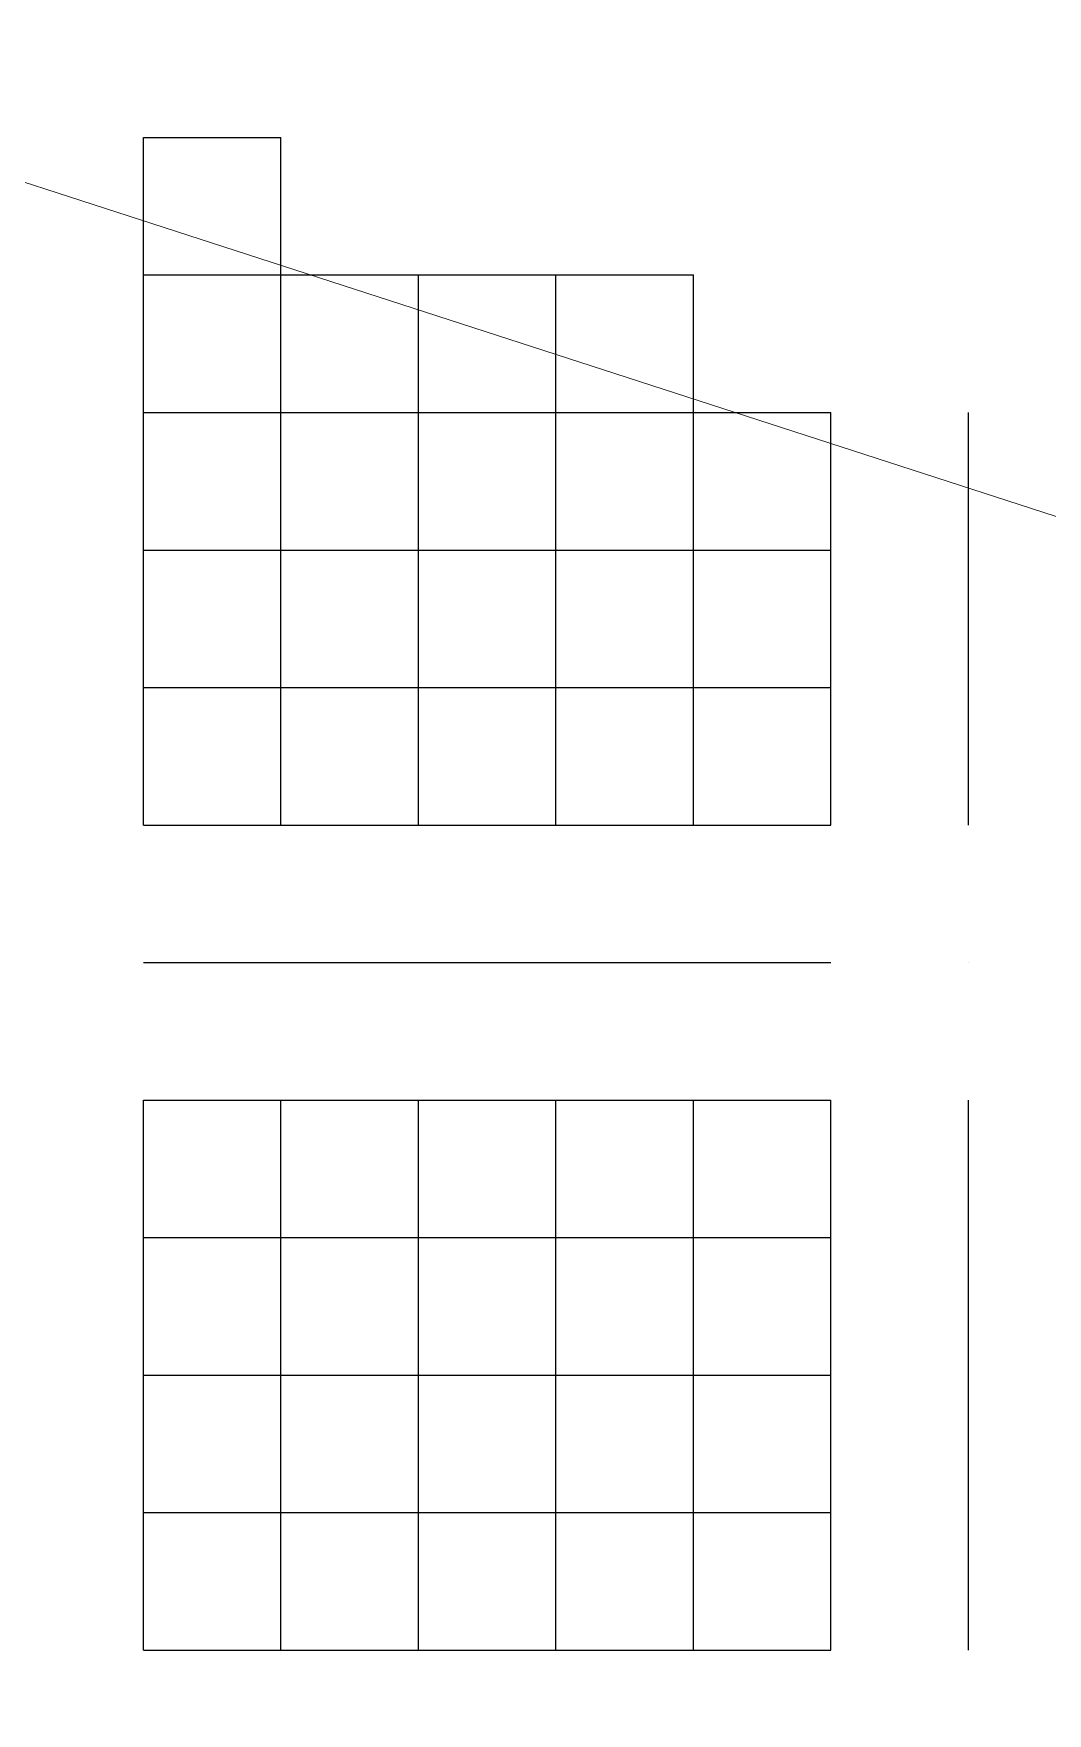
# Model space of a CAD drawing. Header units: millimetres. Extents: x 6 to 745025, y -1528 to 119936.
# Drawn here: x 184.427 to 184.739, y 109.807 to 110.324 of the extents above; entities that cross this region are included whole.
import ezdxf

# ---------------------------------------------------------------- set-up
doc = ezdxf.new("R2010")
doc.units = ezdxf.units.MM
doc.header["$MEASUREMENT"] = 0
doc.layers.get('0').update_dxf_attribs({"linetype": 'CONTINUOUS'})

msp = doc.modelspace()

# ---------------------------------------------------------------- linework, layer by layer
at = {"color": 0, "linetype": 'Continuous', "lineweight": 25, "true_color": 0x000005}
for p, q in [((184.46044, 110.29244), (184.46044, 110.29244)), ((184.46044, 110.29244), (184.46044, 110.29244)), ((184.46044, 110.29244), (184.50277, 110.29244)), ((184.46044, 110.25011), (184.50277, 110.25011)), ((184.46044, 110.25011), (184.50277, 110.25011)), ((184.71444, 110.20778), (184.71444, 110.20778)), ((184.71444, 110.20778), (184.71444, 110.20778)), ((184.71444, 110.20778), (184.71444, 110.20778)), ((184.71444, 110.16544), (184.71444, 110.16544)), ((184.71444, 110.16544), (184.71444, 110.16544)), ((184.71444, 110.16544), (184.71444, 110.16544)), ((184.71444, 110.16544), (184.71444, 110.16544)), ((184.71444, 110.16544), (184.71444, 110.16544)), ((184.71444, 110.16544), (184.71444, 110.16544)), ((184.71444, 110.16544), (184.71444, 110.16544)), ((184.71444, 110.12311), (184.71444, 110.12311)), ((184.71444, 110.12311), (184.71444, 110.12311)), ((184.71444, 110.12311), (184.71444, 110.12311)), ((184.71444, 110.12311), (184.71444, 110.12311)), ((184.71444, 110.12311), (184.71444, 110.12311)), ((184.71444, 110.12311), (184.71444, 110.12311)), ((184.71444, 110.12311), (184.71444, 110.12311)), ((184.71444, 110.08078), (184.71444, 110.08078)), ((184.71444, 110.08078), (184.71444, 110.08078)), ((184.71444, 110.08078), (184.71444, 110.08078)), ((184.71444, 110.08078), (184.71444, 110.08078)), ((184.71444, 110.08078), (184.71444, 110.08078)), ((184.71444, 110.08078), (184.71444, 110.08078)), ((184.71444, 110.08078), (184.71444, 110.08078)), ((184.71444, 110.08078), (184.71444, 110.08078)), ((184.46044, 110.03844), (184.46044, 110.03844)), ((184.46044, 110.03844), (184.46044, 110.03844)), ((184.46044, 110.03844), (184.46044, 110.03844)), ((184.46044, 110.03844), (184.46044, 110.03844)), ((184.46044, 110.03844), (184.46044, 110.03844)), ((184.46044, 110.03844), (184.46044, 110.03844)), ((184.46044, 110.03844), (184.46044, 110.03844)), ((184.46044, 110.03844), (184.46044, 110.03844)), ((184.50277, 110.03844), (184.50277, 110.03844)), ((184.50277, 110.03844), (184.50277, 110.03844)), ((184.50277, 110.03844), (184.50277, 110.03844)), ((184.50277, 110.03844), (184.50277, 110.03844)), ((184.50277, 110.03844), (184.50277, 110.03844)), ((184.50277, 110.03844), (184.50277, 110.03844)), ((184.50277, 110.03844), (184.50277, 110.03844)), ((184.54511, 110.03844), (184.54511, 110.03844)), ((184.54511, 110.03844), (184.54511, 110.03844)), ((184.54511, 110.03844), (184.54511, 110.03844)), ((184.54511, 110.03844), (184.54511, 110.03844)), ((184.54511, 110.03844), (184.54511, 110.03844)), ((184.54511, 110.03844), (184.54511, 110.03844)), ((184.54511, 110.03844), (184.54511, 110.03844)), ((184.58744, 110.03844), (184.58744, 110.03844)), ((184.58744, 110.03844), (184.58744, 110.03844)), ((184.58744, 110.03844), (184.58744, 110.03844)), ((184.58744, 110.03844), (184.58744, 110.03844)), ((184.58744, 110.03844), (184.58744, 110.03844)), ((184.58744, 110.03844), (184.58744, 110.03844)), ((184.58744, 110.03844), (184.58744, 110.03844)), ((184.62977, 110.03844), (184.62977, 110.03844)), ((184.62977, 110.03844), (184.62977, 110.03844)), ((184.62977, 110.03844), (184.62977, 110.03844)), ((184.62977, 110.03844), (184.62977, 110.03844)), ((184.62977, 110.03844), (184.62977, 110.03844)), ((184.62977, 110.03844), (184.62977, 110.03844)), ((184.62977, 110.03844), (184.62977, 110.03844)), ((184.67211, 110.03844), (184.67211, 110.03844)), ((184.67211, 110.03844), (184.67211, 110.03844)), ((184.67211, 110.03844), (184.67211, 110.03844)), ((184.67211, 110.03844), (184.67211, 110.03844)), ((184.67211, 110.03844), (184.67211, 110.03844)), ((184.67211, 110.03844), (184.67211, 110.03844)), ((184.67211, 110.03844), (184.67211, 110.03844)), ((184.71444, 110.03844), (184.71444, 110.03844)), ((184.71444, 110.03844), (184.71444, 110.03844)), ((184.71444, 110.03844), (184.71444, 110.03844)), ((184.71444, 110.03844), (184.71444, 110.03844)), ((184.71444, 110.03844), (184.71444, 110.03844)), ((184.71444, 110.03844), (184.71444, 110.03844)), ((184.71444, 110.03844), (184.71444, 110.03844)), ((184.71444, 110.03844), (184.71444, 110.03844)), ((184.71444, 110.03844), (184.71444, 110.03844)), ((184.71444, 110.03844), (184.71444, 110.03844)), ((184.71444, 110.03844), (184.71444, 110.03844)), ((184.71444, 110.03844), (184.71444, 110.03844)), ((184.71444, 110.03844), (184.71444, 110.03844)), ((184.71444, 110.03844), (184.71444, 110.03844)), ((184.71444, 109.99611), (184.71444, 109.99611)), ((184.71444, 109.99611), (184.71444, 109.99611)), ((184.71444, 109.99611), (184.71444, 109.99611)), ((184.71444, 109.99611), (184.71444, 109.99611)), ((184.71444, 109.99611), (184.71444, 109.99611)), ((184.71444, 109.99611), (184.71444, 109.99611)), ((184.71444, 109.99611), (184.71444, 109.99611)), ((184.71444, 109.95378), (184.71444, 109.95378)), ((184.71444, 109.95378), (184.71444, 109.95378)), ((184.71444, 109.95378), (184.71444, 109.95378)), ((184.71444, 109.95378), (184.71444, 109.95378)), ((184.71444, 109.95378), (184.71444, 109.95378)), ((184.71444, 109.95378), (184.71444, 109.95378)), ((184.71444, 109.95378), (184.71444, 109.95378)), ((184.71444, 109.91144), (184.71444, 109.91144)), ((184.71444, 109.91144), (184.71444, 109.91144)), ((184.71444, 109.91144), (184.71444, 109.91144)), ((184.71444, 109.91144), (184.71444, 109.91144)), ((184.71444, 109.91144), (184.71444, 109.91144)), ((184.71444, 109.91144), (184.71444, 109.91144)), ((184.71444, 109.91144), (184.71444, 109.91144)), ((184.71444, 109.86911), (184.71444, 109.86911)), ((184.71444, 109.86911), (184.71444, 109.86911)), ((184.71444, 109.86911), (184.71444, 109.86911)), ((184.71444, 109.86911), (184.71444, 109.86911)), ((184.71444, 109.86911), (184.71444, 109.86911)), ((184.71444, 109.86911), (184.71444, 109.86911)), ((184.71444, 109.86911), (184.71444, 109.86911)), ((184.71444, 109.82678), (184.71444, 109.82678)), ((184.71444, 109.82678), (184.71444, 109.82678)), ((184.71444, 109.82678), (184.71444, 109.82678)), ((184.71444, 109.82678), (184.71444, 109.82678)), ((184.71444, 109.82678), (184.71444, 109.82678)), ((184.71444, 109.82678), (184.71444, 109.82678)), ((184.71444, 109.82678), (184.71444, 109.82678)), ((184.71444, 109.82678), (184.71444, 109.82678))]:
    msp.add_line(p, q, dxfattribs=at)
at = {"color": 0, "linetype": 'Continuous', "lineweight": 18, "true_color": 0x000003}
msp.add_lwpolyline([(182.68244, 108.89544), (185.68811, 109.86911), (182.68244, 110.84278)], dxfattribs=at)
at = {"color": 0, "linetype": 'Continuous', "lineweight": 25, "true_color": 0x000005}
for points in [[(184.46044, 110.08078), (184.46044, 110.12311), (184.46044, 110.16544), (184.46044, 110.20778), (184.46044, 110.25011), (184.46044, 110.29244)], [(184.46044, 110.08078), (184.46044, 110.12311), (184.46044, 110.16544), (184.46044, 110.20778), (184.46044, 110.25011), (184.46044, 110.29244)], [(184.46044, 110.08078), (184.46044, 110.12311), (184.46044, 110.16544), (184.46044, 110.20778), (184.46044, 110.25011), (184.46044, 110.29244)], [(184.46044, 110.08078), (184.46044, 110.12311), (184.46044, 110.16544), (184.46044, 110.20778), (184.46044, 110.25011), (184.46044, 110.29244)], [(184.46044, 110.08078), (184.46044, 110.12311), (184.46044, 110.16544), (184.46044, 110.20778), (184.46044, 110.25011), (184.46044, 110.29244)], [(184.46044, 110.08078), (184.46044, 110.12311), (184.46044, 110.16544), (184.46044, 110.20778), (184.46044, 110.25011), (184.46044, 110.29244)], [(184.46044, 110.08078), (184.46044, 110.12311), (184.46044, 110.16544), (184.46044, 110.20778), (184.46044, 110.25011), (184.46044, 110.29244)], [(184.46044, 110.08078), (184.46044, 110.12311), (184.46044, 110.16544), (184.46044, 110.20778), (184.46044, 110.25011), (184.46044, 110.29244)], [(184.50277, 110.08078), (184.50277, 110.12311), (184.50277, 110.16544), (184.50277, 110.20778), (184.50277, 110.25011), (184.50277, 110.29244)], [(184.46044, 110.25011), (184.50277, 110.25011), (184.54511, 110.25011)], [(184.46044, 110.25011), (184.50277, 110.25011), (184.54511, 110.25011)], [(184.46044, 110.25011), (184.50277, 110.25011), (184.54511, 110.25011), (184.58744, 110.25011)], [(184.46044, 110.25011), (184.50277, 110.25011), (184.54511, 110.25011), (184.58744, 110.25011)], [(184.46044, 110.25011), (184.50277, 110.25011), (184.54511, 110.25011), (184.58744, 110.25011), (184.62977, 110.25011)], [(184.50277, 110.08078), (184.50277, 110.12311), (184.50277, 110.16544), (184.50277, 110.20778), (184.50277, 110.25011)], [(184.50277, 110.08078), (184.50277, 110.12311), (184.50277, 110.16544), (184.50277, 110.20778), (184.50277, 110.25011)], [(184.50277, 110.08078), (184.50277, 110.12311), (184.50277, 110.16544), (184.50277, 110.20778), (184.50277, 110.25011)], [(184.50277, 110.08078), (184.50277, 110.12311), (184.50277, 110.16544), (184.50277, 110.20778), (184.50277, 110.25011)], [(184.50277, 110.08078), (184.50277, 110.12311), (184.50277, 110.16544), (184.50277, 110.20778), (184.50277, 110.25011)], [(184.50277, 110.08078), (184.50277, 110.12311), (184.50277, 110.16544), (184.50277, 110.20778), (184.50277, 110.25011)], [(184.54511, 110.08078), (184.54511, 110.12311), (184.54511, 110.16544), (184.54511, 110.20778), (184.54511, 110.25011)], [(184.54511, 110.08078), (184.54511, 110.12311), (184.54511, 110.16544), (184.54511, 110.20778), (184.54511, 110.25011)], [(184.54511, 110.08078), (184.54511, 110.12311), (184.54511, 110.16544), (184.54511, 110.20778), (184.54511, 110.25011)], [(184.54511, 110.08078), (184.54511, 110.12311), (184.54511, 110.16544), (184.54511, 110.20778), (184.54511, 110.25011)], [(184.54511, 110.08078), (184.54511, 110.12311), (184.54511, 110.16544), (184.54511, 110.20778), (184.54511, 110.25011)], [(184.54511, 110.08078), (184.54511, 110.12311), (184.54511, 110.16544), (184.54511, 110.20778), (184.54511, 110.25011)], [(184.54511, 110.08078), (184.54511, 110.12311), (184.54511, 110.16544), (184.54511, 110.20778), (184.54511, 110.25011)], [(184.58744, 110.08078), (184.58744, 110.12311), (184.58744, 110.16544), (184.58744, 110.20778), (184.58744, 110.25011)], [(184.58744, 110.08078), (184.58744, 110.12311), (184.58744, 110.16544), (184.58744, 110.20778), (184.58744, 110.25011)], [(184.58744, 110.08078), (184.58744, 110.12311), (184.58744, 110.16544), (184.58744, 110.20778), (184.58744, 110.25011)], [(184.58744, 110.08078), (184.58744, 110.12311), (184.58744, 110.16544), (184.58744, 110.20778), (184.58744, 110.25011)], [(184.58744, 110.08078), (184.58744, 110.12311), (184.58744, 110.16544), (184.58744, 110.20778), (184.58744, 110.25011)], [(184.58744, 110.08078), (184.58744, 110.12311), (184.58744, 110.16544), (184.58744, 110.20778), (184.58744, 110.25011)], [(184.58744, 110.08078), (184.58744, 110.12311), (184.58744, 110.16544), (184.58744, 110.20778), (184.58744, 110.25011)], [(184.62977, 110.08078), (184.62977, 110.12311), (184.62977, 110.16544), (184.62977, 110.20778), (184.62977, 110.25011)], [(184.46044, 110.20778), (184.50277, 110.20778), (184.54511, 110.20778), (184.58744, 110.20778), (184.62977, 110.20778)], [(184.46044, 110.20778), (184.50277, 110.20778), (184.54511, 110.20778), (184.58744, 110.20778), (184.62977, 110.20778)], [(184.46044, 110.20778), (184.50277, 110.20778), (184.54511, 110.20778), (184.58744, 110.20778), (184.62977, 110.20778), (184.67211, 110.20778)], [(184.46044, 110.20778), (184.50277, 110.20778), (184.54511, 110.20778), (184.58744, 110.20778), (184.62977, 110.20778), (184.67211, 110.20778)], [(184.46044, 110.20778), (184.50277, 110.20778), (184.54511, 110.20778), (184.58744, 110.20778), (184.62977, 110.20778), (184.67211, 110.20778)], [(184.46044, 110.20778), (184.50277, 110.20778), (184.54511, 110.20778), (184.58744, 110.20778), (184.62977, 110.20778), (184.67211, 110.20778)], [(184.46044, 110.20778), (184.50277, 110.20778), (184.54511, 110.20778), (184.58744, 110.20778), (184.62977, 110.20778), (184.67211, 110.20778)], [(184.62977, 110.08078), (184.62977, 110.12311), (184.62977, 110.16544), (184.62977, 110.20778)], [(184.62977, 110.08078), (184.62977, 110.12311), (184.62977, 110.16544), (184.62977, 110.20778)], [(184.62977, 110.08078), (184.62977, 110.12311), (184.62977, 110.16544), (184.62977, 110.20778)], [(184.62977, 110.08078), (184.62977, 110.12311), (184.62977, 110.16544), (184.62977, 110.20778)], [(184.62977, 110.08078), (184.62977, 110.12311), (184.62977, 110.16544), (184.62977, 110.20778)], [(184.62977, 110.08078), (184.62977, 110.12311), (184.62977, 110.16544), (184.62977, 110.20778)], [(184.67211, 110.08078), (184.67211, 110.12311), (184.67211, 110.16544), (184.67211, 110.20778)], [(184.67211, 110.08078), (184.67211, 110.12311), (184.67211, 110.16544), (184.67211, 110.20778)], [(184.67211, 110.08078), (184.67211, 110.12311), (184.67211, 110.16544), (184.67211, 110.20778)], [(184.67211, 110.08078), (184.67211, 110.12311), (184.67211, 110.16544), (184.67211, 110.20778)], [(184.67211, 110.08078), (184.67211, 110.12311), (184.67211, 110.16544), (184.67211, 110.20778)], [(184.67211, 110.08078), (184.67211, 110.12311), (184.67211, 110.16544), (184.67211, 110.20778)], [(184.67211, 110.08078), (184.67211, 110.12311), (184.67211, 110.16544), (184.67211, 110.20778)], [(184.71444, 110.08078), (184.71444, 110.12311), (184.71444, 110.16544), (184.71444, 110.20778)], [(184.71444, 110.08078), (184.71444, 110.12311), (184.71444, 110.16544), (184.71444, 110.20778)], [(184.71444, 110.08078), (184.71444, 110.12311), (184.71444, 110.16544), (184.71444, 110.20778)], [(184.71444, 110.08078), (184.71444, 110.12311), (184.71444, 110.16544), (184.71444, 110.20778)], [(184.71444, 110.08078), (184.71444, 110.12311), (184.71444, 110.16544), (184.71444, 110.20778)], [(184.71444, 110.08078), (184.71444, 110.12311), (184.71444, 110.16544), (184.71444, 110.20778)], [(184.71444, 110.08078), (184.71444, 110.12311), (184.71444, 110.16544), (184.71444, 110.20778)], [(184.46044, 110.16544), (184.50277, 110.16544), (184.54511, 110.16544), (184.58744, 110.16544), (184.62977, 110.16544), (184.67211, 110.16544)], [(184.46044, 110.16544), (184.50277, 110.16544), (184.54511, 110.16544), (184.58744, 110.16544), (184.62977, 110.16544), (184.67211, 110.16544)], [(184.46044, 110.16544), (184.50277, 110.16544), (184.54511, 110.16544), (184.58744, 110.16544), (184.62977, 110.16544), (184.67211, 110.16544)], [(184.46044, 110.16544), (184.50277, 110.16544), (184.54511, 110.16544), (184.58744, 110.16544), (184.62977, 110.16544), (184.67211, 110.16544)], [(184.46044, 110.16544), (184.50277, 110.16544), (184.54511, 110.16544), (184.58744, 110.16544), (184.62977, 110.16544), (184.67211, 110.16544)], [(184.46044, 110.16544), (184.50277, 110.16544), (184.54511, 110.16544), (184.58744, 110.16544), (184.62977, 110.16544), (184.67211, 110.16544)], [(184.46044, 110.16544), (184.50277, 110.16544), (184.54511, 110.16544), (184.58744, 110.16544), (184.62977, 110.16544), (184.67211, 110.16544)], [(184.46044, 110.12311), (184.50277, 110.12311), (184.54511, 110.12311), (184.58744, 110.12311), (184.62977, 110.12311), (184.67211, 110.12311)], [(184.46044, 110.12311), (184.50277, 110.12311), (184.54511, 110.12311), (184.58744, 110.12311), (184.62977, 110.12311), (184.67211, 110.12311)], [(184.46044, 110.12311), (184.50277, 110.12311), (184.54511, 110.12311), (184.58744, 110.12311), (184.62977, 110.12311), (184.67211, 110.12311)], [(184.46044, 110.12311), (184.50277, 110.12311), (184.54511, 110.12311), (184.58744, 110.12311), (184.62977, 110.12311), (184.67211, 110.12311)], [(184.46044, 110.12311), (184.50277, 110.12311), (184.54511, 110.12311), (184.58744, 110.12311), (184.62977, 110.12311), (184.67211, 110.12311)], [(184.46044, 110.12311), (184.50277, 110.12311), (184.54511, 110.12311), (184.58744, 110.12311), (184.62977, 110.12311), (184.67211, 110.12311)], [(184.46044, 110.12311), (184.50277, 110.12311), (184.54511, 110.12311), (184.58744, 110.12311), (184.62977, 110.12311), (184.67211, 110.12311)], [(184.46044, 110.08078), (184.50277, 110.08078), (184.54511, 110.08078), (184.58744, 110.08078), (184.62977, 110.08078), (184.67211, 110.08078)], [(184.46044, 110.08078), (184.50277, 110.08078), (184.54511, 110.08078), (184.58744, 110.08078), (184.62977, 110.08078), (184.67211, 110.08078)], [(184.46044, 110.08078), (184.50277, 110.08078), (184.54511, 110.08078), (184.58744, 110.08078), (184.62977, 110.08078), (184.67211, 110.08078)], [(184.46044, 110.08078), (184.50277, 110.08078), (184.54511, 110.08078), (184.58744, 110.08078), (184.62977, 110.08078), (184.67211, 110.08078)], [(184.46044, 110.08078), (184.50277, 110.08078), (184.54511, 110.08078), (184.58744, 110.08078), (184.62977, 110.08078), (184.67211, 110.08078)], [(184.46044, 110.08078), (184.50277, 110.08078), (184.54511, 110.08078), (184.58744, 110.08078), (184.62977, 110.08078), (184.67211, 110.08078)], [(184.46044, 110.08078), (184.50277, 110.08078), (184.54511, 110.08078), (184.58744, 110.08078), (184.62977, 110.08078), (184.67211, 110.08078)], [(184.46044, 110.08078), (184.50277, 110.08078), (184.54511, 110.08078), (184.58744, 110.08078), (184.62977, 110.08078), (184.67211, 110.08078)], [(184.46044, 110.03844), (184.50277, 110.03844), (184.54511, 110.03844), (184.58744, 110.03844), (184.62977, 110.03844), (184.67211, 110.03844)], [(184.46044, 110.03844), (184.50277, 110.03844), (184.54511, 110.03844), (184.58744, 110.03844), (184.62977, 110.03844), (184.67211, 110.03844)], [(184.46044, 110.03844), (184.50277, 110.03844), (184.54511, 110.03844), (184.58744, 110.03844), (184.62977, 110.03844), (184.67211, 110.03844)], [(184.46044, 110.03844), (184.50277, 110.03844), (184.54511, 110.03844), (184.58744, 110.03844), (184.62977, 110.03844), (184.67211, 110.03844)], [(184.46044, 110.03844), (184.50277, 110.03844), (184.54511, 110.03844), (184.58744, 110.03844), (184.62977, 110.03844), (184.67211, 110.03844)], [(184.46044, 110.03844), (184.50277, 110.03844), (184.54511, 110.03844), (184.58744, 110.03844), (184.62977, 110.03844), (184.67211, 110.03844)], [(184.46044, 110.03844), (184.50277, 110.03844), (184.54511, 110.03844), (184.58744, 110.03844), (184.62977, 110.03844), (184.67211, 110.03844)], [(184.46044, 109.99611), (184.50277, 109.99611), (184.54511, 109.99611), (184.58744, 109.99611), (184.62977, 109.99611), (184.67211, 109.99611)], [(184.46044, 109.99611), (184.50277, 109.99611), (184.54511, 109.99611), (184.58744, 109.99611), (184.62977, 109.99611), (184.67211, 109.99611)], [(184.46044, 109.99611), (184.50277, 109.99611), (184.54511, 109.99611), (184.58744, 109.99611), (184.62977, 109.99611), (184.67211, 109.99611)], [(184.46044, 109.99611), (184.50277, 109.99611), (184.54511, 109.99611), (184.58744, 109.99611), (184.62977, 109.99611), (184.67211, 109.99611)], [(184.46044, 109.99611), (184.50277, 109.99611), (184.54511, 109.99611), (184.58744, 109.99611), (184.62977, 109.99611), (184.67211, 109.99611)], [(184.46044, 109.99611), (184.50277, 109.99611), (184.54511, 109.99611), (184.58744, 109.99611), (184.62977, 109.99611), (184.67211, 109.99611)], [(184.46044, 109.99611), (184.50277, 109.99611), (184.54511, 109.99611), (184.58744, 109.99611), (184.62977, 109.99611), (184.67211, 109.99611)], [(184.46044, 109.82678), (184.46044, 109.86911), (184.46044, 109.91144), (184.46044, 109.95378), (184.46044, 109.99611)], [(184.46044, 109.82678), (184.46044, 109.86911), (184.46044, 109.91144), (184.46044, 109.95378), (184.46044, 109.99611)], [(184.46044, 109.82678), (184.46044, 109.86911), (184.46044, 109.91144), (184.46044, 109.95378), (184.46044, 109.99611)], [(184.46044, 109.82678), (184.46044, 109.86911), (184.46044, 109.91144), (184.46044, 109.95378), (184.46044, 109.99611)], [(184.46044, 109.82678), (184.46044, 109.86911), (184.46044, 109.91144), (184.46044, 109.95378), (184.46044, 109.99611)], [(184.46044, 109.82678), (184.46044, 109.86911), (184.46044, 109.91144), (184.46044, 109.95378), (184.46044, 109.99611)], [(184.46044, 109.82678), (184.46044, 109.86911), (184.46044, 109.91144), (184.46044, 109.95378), (184.46044, 109.99611)], [(184.46044, 109.82678), (184.46044, 109.86911), (184.46044, 109.91144), (184.46044, 109.95378), (184.46044, 109.99611)], [(184.50277, 109.82678), (184.50277, 109.86911), (184.50277, 109.91144), (184.50277, 109.95378), (184.50277, 109.99611)], [(184.50277, 109.82678), (184.50277, 109.86911), (184.50277, 109.91144), (184.50277, 109.95378), (184.50277, 109.99611)], [(184.50277, 109.82678), (184.50277, 109.86911), (184.50277, 109.91144), (184.50277, 109.95378), (184.50277, 109.99611)], [(184.50277, 109.82678), (184.50277, 109.86911), (184.50277, 109.91144), (184.50277, 109.95378), (184.50277, 109.99611)], [(184.50277, 109.82678), (184.50277, 109.86911), (184.50277, 109.91144), (184.50277, 109.95378), (184.50277, 109.99611)], [(184.50277, 109.82678), (184.50277, 109.86911), (184.50277, 109.91144), (184.50277, 109.95378), (184.50277, 109.99611)], [(184.50277, 109.82678), (184.50277, 109.86911), (184.50277, 109.91144), (184.50277, 109.95378), (184.50277, 109.99611)], [(184.54511, 109.82678), (184.54511, 109.86911), (184.54511, 109.91144), (184.54511, 109.95378), (184.54511, 109.99611)], [(184.54511, 109.82678), (184.54511, 109.86911), (184.54511, 109.91144), (184.54511, 109.95378), (184.54511, 109.99611)], [(184.54511, 109.82678), (184.54511, 109.86911), (184.54511, 109.91144), (184.54511, 109.95378), (184.54511, 109.99611)], [(184.54511, 109.82678), (184.54511, 109.86911), (184.54511, 109.91144), (184.54511, 109.95378), (184.54511, 109.99611)], [(184.54511, 109.82678), (184.54511, 109.86911), (184.54511, 109.91144), (184.54511, 109.95378), (184.54511, 109.99611)], [(184.54511, 109.82678), (184.54511, 109.86911), (184.54511, 109.91144), (184.54511, 109.95378), (184.54511, 109.99611)], [(184.54511, 109.82678), (184.54511, 109.86911), (184.54511, 109.91144), (184.54511, 109.95378), (184.54511, 109.99611)], [(184.58744, 109.82678), (184.58744, 109.86911), (184.58744, 109.91144), (184.58744, 109.95378), (184.58744, 109.99611)], [(184.58744, 109.82678), (184.58744, 109.86911), (184.58744, 109.91144), (184.58744, 109.95378), (184.58744, 109.99611)], [(184.58744, 109.82678), (184.58744, 109.86911), (184.58744, 109.91144), (184.58744, 109.95378), (184.58744, 109.99611)], [(184.58744, 109.82678), (184.58744, 109.86911), (184.58744, 109.91144), (184.58744, 109.95378), (184.58744, 109.99611)], [(184.58744, 109.82678), (184.58744, 109.86911), (184.58744, 109.91144), (184.58744, 109.95378), (184.58744, 109.99611)], [(184.58744, 109.82678), (184.58744, 109.86911), (184.58744, 109.91144), (184.58744, 109.95378), (184.58744, 109.99611)], [(184.58744, 109.82678), (184.58744, 109.86911), (184.58744, 109.91144), (184.58744, 109.95378), (184.58744, 109.99611)], [(184.62977, 109.82678), (184.62977, 109.86911), (184.62977, 109.91144), (184.62977, 109.95378), (184.62977, 109.99611)], [(184.62977, 109.82678), (184.62977, 109.86911), (184.62977, 109.91144), (184.62977, 109.95378), (184.62977, 109.99611)], [(184.62977, 109.82678), (184.62977, 109.86911), (184.62977, 109.91144), (184.62977, 109.95378), (184.62977, 109.99611)], [(184.62977, 109.82678), (184.62977, 109.86911), (184.62977, 109.91144), (184.62977, 109.95378), (184.62977, 109.99611)], [(184.62977, 109.82678), (184.62977, 109.86911), (184.62977, 109.91144), (184.62977, 109.95378), (184.62977, 109.99611)], [(184.62977, 109.82678), (184.62977, 109.86911), (184.62977, 109.91144), (184.62977, 109.95378), (184.62977, 109.99611)], [(184.62977, 109.82678), (184.62977, 109.86911), (184.62977, 109.91144), (184.62977, 109.95378), (184.62977, 109.99611)], [(184.67211, 109.82678), (184.67211, 109.86911), (184.67211, 109.91144), (184.67211, 109.95378), (184.67211, 109.99611)], [(184.67211, 109.82678), (184.67211, 109.86911), (184.67211, 109.91144), (184.67211, 109.95378), (184.67211, 109.99611)], [(184.67211, 109.82678), (184.67211, 109.86911), (184.67211, 109.91144), (184.67211, 109.95378), (184.67211, 109.99611)], [(184.67211, 109.82678), (184.67211, 109.86911), (184.67211, 109.91144), (184.67211, 109.95378), (184.67211, 109.99611)], [(184.67211, 109.82678), (184.67211, 109.86911), (184.67211, 109.91144), (184.67211, 109.95378), (184.67211, 109.99611)], [(184.67211, 109.82678), (184.67211, 109.86911), (184.67211, 109.91144), (184.67211, 109.95378), (184.67211, 109.99611)], [(184.67211, 109.82678), (184.67211, 109.86911), (184.67211, 109.91144), (184.67211, 109.95378), (184.67211, 109.99611)], [(184.71444, 109.82678), (184.71444, 109.86911), (184.71444, 109.91144), (184.71444, 109.95378), (184.71444, 109.99611)], [(184.71444, 109.82678), (184.71444, 109.86911), (184.71444, 109.91144), (184.71444, 109.95378), (184.71444, 109.99611)], [(184.71444, 109.82678), (184.71444, 109.86911), (184.71444, 109.91144), (184.71444, 109.95378), (184.71444, 109.99611)], [(184.71444, 109.82678), (184.71444, 109.86911), (184.71444, 109.91144), (184.71444, 109.95378), (184.71444, 109.99611)], [(184.71444, 109.82678), (184.71444, 109.86911), (184.71444, 109.91144), (184.71444, 109.95378), (184.71444, 109.99611)], [(184.71444, 109.82678), (184.71444, 109.86911), (184.71444, 109.91144), (184.71444, 109.95378), (184.71444, 109.99611)], [(184.71444, 109.82678), (184.71444, 109.86911), (184.71444, 109.91144), (184.71444, 109.95378), (184.71444, 109.99611)], [(184.46044, 109.95378), (184.50277, 109.95378), (184.54511, 109.95378), (184.58744, 109.95378), (184.62977, 109.95378), (184.67211, 109.95378)], [(184.46044, 109.95378), (184.50277, 109.95378), (184.54511, 109.95378), (184.58744, 109.95378), (184.62977, 109.95378), (184.67211, 109.95378)], [(184.46044, 109.95378), (184.50277, 109.95378), (184.54511, 109.95378), (184.58744, 109.95378), (184.62977, 109.95378), (184.67211, 109.95378)], [(184.46044, 109.95378), (184.50277, 109.95378), (184.54511, 109.95378), (184.58744, 109.95378), (184.62977, 109.95378), (184.67211, 109.95378)], [(184.46044, 109.95378), (184.50277, 109.95378), (184.54511, 109.95378), (184.58744, 109.95378), (184.62977, 109.95378), (184.67211, 109.95378)], [(184.46044, 109.95378), (184.50277, 109.95378), (184.54511, 109.95378), (184.58744, 109.95378), (184.62977, 109.95378), (184.67211, 109.95378)], [(184.46044, 109.95378), (184.50277, 109.95378), (184.54511, 109.95378), (184.58744, 109.95378), (184.62977, 109.95378), (184.67211, 109.95378)], [(184.46044, 109.91144), (184.50277, 109.91144), (184.54511, 109.91144), (184.58744, 109.91144), (184.62977, 109.91144), (184.67211, 109.91144)], [(184.46044, 109.91144), (184.50277, 109.91144), (184.54511, 109.91144), (184.58744, 109.91144), (184.62977, 109.91144), (184.67211, 109.91144)], [(184.46044, 109.91144), (184.50277, 109.91144), (184.54511, 109.91144), (184.58744, 109.91144), (184.62977, 109.91144), (184.67211, 109.91144)], [(184.46044, 109.91144), (184.50277, 109.91144), (184.54511, 109.91144), (184.58744, 109.91144), (184.62977, 109.91144), (184.67211, 109.91144)], [(184.46044, 109.91144), (184.50277, 109.91144), (184.54511, 109.91144), (184.58744, 109.91144), (184.62977, 109.91144), (184.67211, 109.91144)], [(184.46044, 109.91144), (184.50277, 109.91144), (184.54511, 109.91144), (184.58744, 109.91144), (184.62977, 109.91144), (184.67211, 109.91144)], [(184.46044, 109.91144), (184.50277, 109.91144), (184.54511, 109.91144), (184.58744, 109.91144), (184.62977, 109.91144), (184.67211, 109.91144)], [(184.46044, 109.86911), (184.50277, 109.86911), (184.54511, 109.86911), (184.58744, 109.86911), (184.62977, 109.86911), (184.67211, 109.86911)], [(184.46044, 109.86911), (184.50277, 109.86911), (184.54511, 109.86911), (184.58744, 109.86911), (184.62977, 109.86911), (184.67211, 109.86911)], [(184.46044, 109.86911), (184.50277, 109.86911), (184.54511, 109.86911), (184.58744, 109.86911), (184.62977, 109.86911), (184.67211, 109.86911)], [(184.46044, 109.86911), (184.50277, 109.86911), (184.54511, 109.86911), (184.58744, 109.86911), (184.62977, 109.86911), (184.67211, 109.86911)], [(184.46044, 109.86911), (184.50277, 109.86911), (184.54511, 109.86911), (184.58744, 109.86911), (184.62977, 109.86911), (184.67211, 109.86911)], [(184.46044, 109.86911), (184.50277, 109.86911), (184.54511, 109.86911), (184.58744, 109.86911), (184.62977, 109.86911), (184.67211, 109.86911)], [(184.46044, 109.86911), (184.50277, 109.86911), (184.54511, 109.86911), (184.58744, 109.86911), (184.62977, 109.86911), (184.67211, 109.86911)], [(184.46044, 109.82678), (184.50277, 109.82678), (184.54511, 109.82678), (184.58744, 109.82678), (184.62977, 109.82678), (184.67211, 109.82678)], [(184.46044, 109.82678), (184.50277, 109.82678), (184.54511, 109.82678), (184.58744, 109.82678), (184.62977, 109.82678), (184.67211, 109.82678)], [(184.46044, 109.82678), (184.50277, 109.82678), (184.54511, 109.82678), (184.58744, 109.82678), (184.62977, 109.82678), (184.67211, 109.82678)], [(184.46044, 109.82678), (184.50277, 109.82678), (184.54511, 109.82678), (184.58744, 109.82678), (184.62977, 109.82678), (184.67211, 109.82678)], [(184.46044, 109.82678), (184.50277, 109.82678), (184.54511, 109.82678), (184.58744, 109.82678), (184.62977, 109.82678), (184.67211, 109.82678)], [(184.46044, 109.82678), (184.50277, 109.82678), (184.54511, 109.82678), (184.58744, 109.82678), (184.62977, 109.82678), (184.67211, 109.82678)], [(184.46044, 109.82678), (184.50277, 109.82678), (184.54511, 109.82678), (184.58744, 109.82678), (184.62977, 109.82678), (184.67211, 109.82678)], [(184.46044, 109.82678), (184.50277, 109.82678), (184.54511, 109.82678), (184.58744, 109.82678), (184.62977, 109.82678), (184.67211, 109.82678)]]:
    msp.add_lwpolyline(points, dxfattribs=at)

doc.saveas('drawing.dxf')
